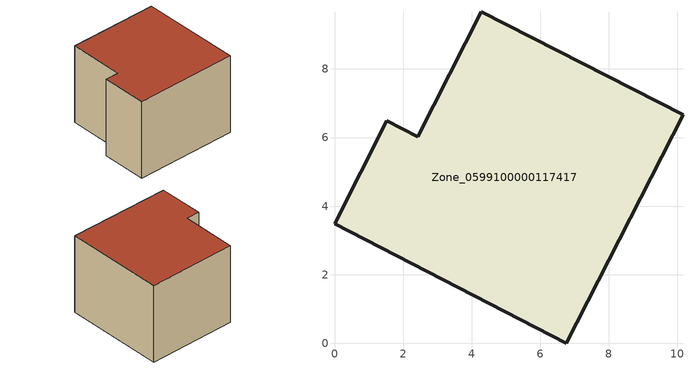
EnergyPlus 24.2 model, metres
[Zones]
Zone_0599100000117417
 floor ground (C_G): 6.76,0 0,3.48 1.53,6.49 2.42,6.03 4.28,9.67 10.16,6.67 z0
 wall outside (C_F): 2.42,6.03 1.53,6.49 0,3.48 6.76,0 10.16,6.67 4.28,9.67 2.42,6.03 z0:5.96
 roof outside (C_R): 10.16,6.67 4.28,9.67 2.42,6.03 1.53,6.49 0,3.48 6.76,0 z5.96
[BUILDING]
Pand.0599100000117417: North Axis=0; Terrain=City; Loads Convergence Tolerance Value=0.04; Temperature Convergence Tolerance Value=0.4; Solar Distribution=FullExterior; Maximum Number of Warmup Days=25; Minimum Number of Warmup Days=1
[Site:Location]
Rotterdam.The.Hague.AP_ZH_NLD Design_Conditions: Latitude=51.96; Longitude=4.45; Time Zone=1; Elevation=-4.5
[SITE:GROUNDTEMPERATURE:BUILDINGSURFACE]
18, 18, 18, 18, 18, 18, 18, 18, 18, 18, 18, 18
[MATERIAL] Thermal Absorptance=0.9; Solar Absorptance=0.7; Visible Absorptance=0.7
Name | Roughness | Thickness | Conductivity | Density | Specific Heat
G.TC.1975-1991 | MediumSmooth | 0.15 | 0.288461 | 540 | 1210
F.TC.1975-1991 | Rough | 0.3 | 0.230769 | 1920 | 840
R.TC.1975-1991 | MediumRough | 0.2 | 0.153846 | 1500 | 1000
[CONSTRUCTION]
C_G: G.TC.1975-1991
C_F: F.TC.1975-1991
C_R: R.TC.1975-1991
[ZONE]
Zone_0599100000117417: Type=1; Multiplier=1; Ceiling Height=Autocalculate; Volume=Autocalculate; Floor Area=autocalculate; Part of Total Floor Area=Yes
[ZONEINFILTRATION:DESIGNFLOWRATE]
Infil_Zone_0599100000117417: Zone or ZoneList or Space or SpaceList=Zone_0599100000117417; Schedule=AlwaysOn; Design Flow Rate Calculation Method=Flow/Area; Flow Rate per Floor Area=0.003; Constant Term Coefficient=1; Temperature Term Coefficient=0; Velocity Term Coefficient=0; Velocity Squared Term Coefficient=0
[HVACTEMPLATE:ZONE:IDEALLOADSAIRSYSTEM]
Zone_0599100000117417: Maximum Heating Supply Air Temperature=50; Minimum Cooling Supply Air Temperature=13; Maximum Heating Supply Air Humidity Ratio=0.0156; Minimum Cooling Supply Air Humidity Ratio=0.0077; Heating Limit=NoLimit; Cooling Limit=NoLimit; Dehumidification Control Type=ConstantSensibleHeatRatio; Cooling Sensible Heat Ratio=0.7; Dehumidification Setpoint=60; Humidification Control Type=None; Humidification Setpoint=30; Outdoor Air Method=None; Outdoor Air Flow Rate per Person=0.00944; Outdoor Air Flow Rate per Zone Floor Area=0; Outdoor Air Flow Rate per Zone=0; Demand Controlled Ventilation Type=None; Outdoor Air Economizer Type=NoEconomizer; Heat Recovery Type=None; Sensible Heat Recovery Effectiveness=0.7; Latent Heat Recovery Effectiveness=0.65
[ZONECONTROL:THERMOSTAT]
ThermostatControl_Zone_0599100000117417: Zone or ZoneList=Zone_0599100000117417; Control Type Schedule=DualSetpointControlType; Control 1=Thermostat_Zone_0599100000117417; Temperature Difference Between Cutout And Setpoint=0
[THERMOSTATSETPOINT:DUALSETPOINT]
Thermostat_Zone_0599100000117417: Heating Setpoint Temperature Schedule=HeatingSetpoint_Zone_0599100000117417; Cooling Setpoint Temperature Schedule=CoolingSetpoint_Zone_0599100000117417
[SCHEDULE:COMPACT]
HeatingSetpoint_Zone_0599100000117417: Through: 12/31, For: AllDays, Until: 24:00, 21
CoolingSetpoint_Zone_0599100000117417: Through: 12/31, For: AllDays, Until: 24:00, 24
DualSetpointControlType: Through: 12/31, For: AllDays, Until: 24:00, 4
AlwaysOn: Through: 12/31, For: AllDays, Until: 24:00, 1
